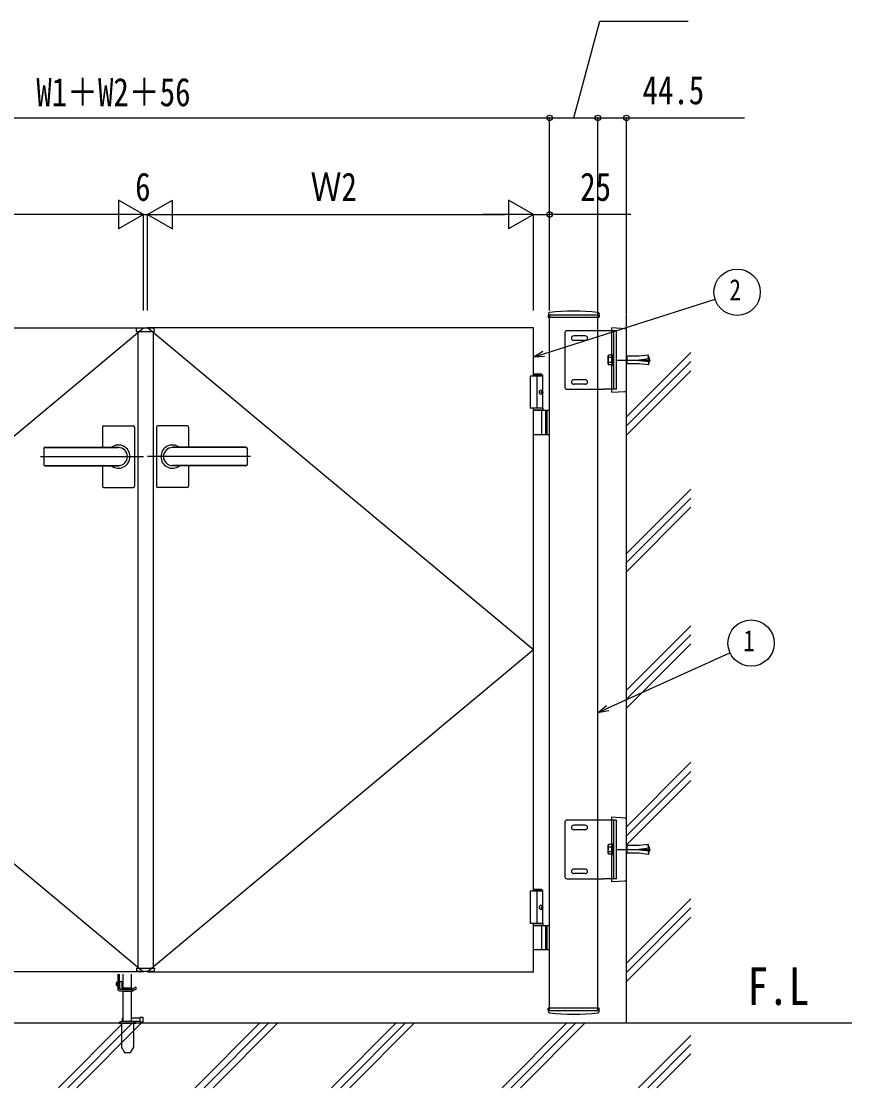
# Model space of a CAD drawing. Units: millimetres, scale not verified. Extents: x -4205 to 4205, y -2970 to 2970.
# Drawn here: x 1495 to 2786, y -131 to 1525 of the extents above; entities that cross this region are included whole.
import ezdxf
from ezdxf.enums import TextEntityAlignment as Align

# ---------------------------------------------------------------- set-up
doc = ezdxf.new("R2010")
doc.units = ezdxf.units.MM
doc.header["$LTSCALE"] = 20
for name, color, linetype in [('0-2_USER1', 3, 'Continuous'), ('0-4_YKK_A1', 4, 'Continuous'), ('0-5_YKK_D', 6, 'Continuous')]:
    doc.layers.add(name, color=color, linetype=linetype)
doc.styles.add('ＭＳ ゴシック', font='')
doc.styles.get('ＭＳ ゴシック').set_extended_font_data('MS Gothic')

msp = doc.modelspace()

# ---------------------------------------------------------------- linework, layer by layer
at = {"layer": '0-4_YKK_A1'}
for p, q in [((2314.18, 1070.9), (2313.92, 1066.03)), ((2314.42, 1065.5), (2392.62, 1065.5)), ((2316.02, 1069), (2316.02, 1065.5)), ((2316.02, -11), (2316.02, 1065.5)), ((2391.02, -11), (2391.02, 1065.5)), ((2392.86, 1070.9), (2393.12, 1066.03)), ((2435.5, -31), (2435.5, 1069)), ((1085.02, 549), (1685.02, 1049)), ((1674.12, 1043.5), (1674.33, 1047.55)), ((1674.12, 1043.5), (1701.92, 1043.5)), ((1700.71, 1048.5), (1675.33, 1048.5)), ((1676.02, 1043.5), (1676.02, 54.5)), ((2291.02, 549), (1691.02, 1049)), ((1700.02, 1043.5), (1700.02, 54.5)), ((1701.92, 1043.5), (1701.71, 1047.55)), ((2291.02, 974), (2291.02, 1049)), ((2400, 1044.5), (2343, 1044.5)), ((2420, 1044.5), (2400, 1044.5)), ((2412.5, 1048.38), (2412.5, 1046.88)), ((2412.5, 1046.88), (2412.5, 951.12)), ((2433.62, 1047.61), (2413.03, 1048.87)), ((2416, 953.5), (2416, 1044.5)), ((2420, 953.5), (2420, 1044.5)), ((2435.5, 952.38), (2435.5, 1045.62)), ((2340, 1041.5), (2340, 956.5)), ((2371.5, 1036.5), (2353.5, 1036.5)), ((2371.5, 1029.5), (2353.5, 1029.5)), ((2435.5, 910.71), (2535.5, 1010.71)), ((2406.9, 1005.5), (2407.48, 1006.51)), ((2406.9, 992.5), (2406.9, 1005.5)), ((2412.4, 1006.51), (2407.48, 1006.51)), ((2412.4, 1002.75), (2407.48, 1002.75)), ((2412.4, 995.25), (2407.48, 995.25)), ((2414.4, 1006.25), (2412.4, 1006.25)), ((2420.4, 999), (2472.81, 999)), ((2435.5, 1004.5), (2436, 1005)), ((2435.5, 993.5), (2435.5, 1004.5)), ((2435.5, 896.57), (2535.5, 996.57)), ((2436, 1005), (2436, 993)), ((2455.5, 999.5), (2470.39, 1001.31)), ((2455.5, 998.5), (2455.5, 999.5)), ((2455.5, 998.5), (2470.39, 996.69)), ((2469.79, 1006.25), (2469.23, 1006.69)), ((2469.89, 1001.25), (2469.23, 1006.69)), ((2469.89, 996.75), (2469.23, 991.31)), ((2470.39, 1001.31), (2469.79, 1006.25)), ((2470.39, 996.69), (2469.79, 991.75)), ((2470.5, 1003.5), (2470.13, 1003.46)), ((2470.5, 994.5), (2470.13, 994.54)), ((2470.5, 1003.5), (2471, 1003)), ((2470.5, 1003.5), (2470.5, 994.5)), ((2471, 995), (2470.5, 994.5)), ((2471, 1003), (2471, 995)), ((2406.9, 992.5), (2407.48, 991.49)), ((2412.4, 991.75), (2414.4, 991.75)), ((2435.5, 993.5), (2436, 993)), ((2435.5, 882.42), (2535.5, 982.42)), ((2455.17, 993), (2436, 993)), ((2469.23, 991.29), (2455.17, 993)), ((2469.79, 991.75), (2469.23, 991.31)), ((2303.52, 977), (2291.02, 977)), ((2305.52, 975), (2291.02, 975)), ((2296.02, 974), (2296.02, 924)), ((2303.52, 977), (2305.52, 975)), ((2305.52, 924), (2305.52, 975)), ((2371.5, 968.5), (2353.5, 968.5)), ((2371.5, 961.5), (2353.5, 961.5)), ((2303.21, 949.42), (2303.8, 949.42)), ((2303.21, 948.58), (2303.8, 948.58)), ((2304.22, 951.1), (2304.82, 951.1)), ((2304.22, 946.9), (2304.82, 946.9)), ((2343, 953.5), (2400, 953.5)), ((2420, 953.5), (2400, 953.5)), ((2412.5, 951.12), (2412.5, 949.62)), ((2413.03, 949.13), (2433.62, 950.39)), ((2305.52, 924), (2286.02, 924)), ((2291.02, 174), (2291.02, 924)), ((2305.52, 924), (2291.02, 924)), ((2305.52, 921), (2291.02, 921)), ((2291.02, 921), (2316.02, 921)), ((2303.83, 884.5), (2303.83, 919.5)), ((2305.52, 924), (2305.52, 921)), ((2309.52, 921), (2309.52, 883)), ((2312.02, 921), (2312.02, 883)), ((1621.02, 895), (1621.02, 863.5)), ((1623.02, 897), (1669.02, 897)), ((1671.02, 895), (1671.02, 849)), ((1705.02, 895), (1705.02, 849)), ((1753.02, 897), (1707.02, 897)), ((1755.02, 895), (1755.02, 863.5)), ((2316.02, 883), (2291.02, 883)), ((1530.02, 861.5), (1530.02, 836.5)), ((1532.02, 863.5), (1646.02, 863.5)), ((1532.02, 863), (1646.02, 863)), ((1844.02, 863.5), (1730.02, 863.5)), ((1844.02, 863), (1730.02, 863)), ((1846.02, 861.5), (1846.02, 836.5)), ((1524.76, 849), (1685.02, 849)), ((1671.02, 849), (1671.02, 803)), ((1851.28, 849), (1691.02, 849)), ((1705.02, 849), (1705.02, 803)), ((1532.02, 835), (1646.02, 835)), ((1532.02, 834.5), (1646.02, 834.5)), ((1621.02, 834.5), (1621.02, 803)), ((1844.02, 835), (1730.02, 835)), ((1844.02, 834.5), (1730.02, 834.5)), ((1755.02, 834.5), (1755.02, 803)), ((1623.02, 801), (1669.02, 801)), ((1753.02, 801), (1707.02, 801)), ((2435.5, 698.58), (2535.5, 798.58)), ((2435.5, 684.43), (2535.5, 784.43)), ((2435.5, 670.29), (2535.5, 770.29)), ((2435.5, 486.44), (2535.5, 586.44)), ((2435.5, 472.3), (2535.5, 572.3)), ((1085.02, 549), (1685.02, 49)), ((2291.02, 549), (1691.02, 49)), ((2435.5, 458.16), (2535.5, 558.16)), ((2435.5, 274.31), (2535.5, 374.31)), ((2435.5, 260.17), (2535.5, 360.17)), ((2435.5, 246.03), (2535.5, 346.03)), ((2400, 284.5), (2343, 284.5)), ((2420, 284.5), (2400, 284.5)), ((2412.5, 288.38), (2412.5, 286.88)), ((2412.5, 286.88), (2412.5, 191.12)), ((2433.62, 287.61), (2413.03, 288.87)), ((2416, 193.5), (2416, 284.5)), ((2420, 193.5), (2420, 284.5)), ((2435.5, 192.38), (2435.5, 285.62)), ((2340, 281.5), (2340, 196.5)), ((2371.5, 276.5), (2353.5, 276.5)), ((2371.5, 269.5), (2353.5, 269.5)), ((2406.9, 245.5), (2407.48, 246.51)), ((2406.9, 232.5), (2406.9, 245.5)), ((2406.9, 232.5), (2407.48, 231.49)), ((2412.4, 246.51), (2407.48, 246.51)), ((2412.4, 242.75), (2407.48, 242.75)), ((2412.4, 235.25), (2407.48, 235.25)), ((2414.4, 246.25), (2412.4, 246.25)), ((2420.4, 239), (2472.81, 239)), ((2435.5, 244.5), (2436, 245)), ((2435.5, 233.5), (2435.5, 244.5)), ((2435.5, 233.5), (2436, 233)), ((2436, 245), (2436, 233)), ((2455.17, 233), (2436, 233)), ((2469.23, 231.29), (2455.17, 233)), ((2455.5, 239.5), (2470.39, 241.31)), ((2455.5, 238.5), (2455.5, 239.5)), ((2455.5, 238.5), (2470.39, 236.69)), ((2469.79, 246.25), (2469.23, 246.69)), ((2469.89, 241.25), (2469.23, 246.69)), ((2469.89, 236.75), (2469.23, 231.31)), ((2470.39, 241.31), (2469.79, 246.25)), ((2470.39, 236.69), (2469.79, 231.75)), ((2470.5, 243.5), (2470.13, 243.46)), ((2470.5, 234.5), (2470.13, 234.54)), ((2470.5, 243.5), (2471, 243)), ((2470.5, 243.5), (2470.5, 234.5)), ((2471, 235), (2470.5, 234.5)), ((2471, 243), (2471, 235)), ((2412.4, 231.75), (2414.4, 231.75)), ((2469.79, 231.75), (2469.23, 231.31)), ((2371.5, 208.5), (2353.5, 208.5)), ((2371.5, 201.5), (2353.5, 201.5)), ((2343, 193.5), (2400, 193.5)), ((2420, 193.5), (2400, 193.5)), ((2412.5, 191.12), (2412.5, 189.62)), ((2413.03, 189.13), (2433.62, 190.39)), ((2303.52, 177), (2291.02, 177)), ((2305.52, 175), (2291.02, 175)), ((2296.02, 174), (2296.02, 124)), ((2303.52, 177), (2305.52, 175)), ((2305.52, 124), (2305.52, 175)), ((2303.21, 149.42), (2303.8, 149.42)), ((2304.22, 151.1), (2304.82, 151.1)), ((2435.5, 62.18), (2535.5, 162.18)), ((2303.21, 148.58), (2303.8, 148.58)), ((2304.22, 146.9), (2304.82, 146.9)), ((2435.5, 48.04), (2535.5, 148.04)), ((2435.5, 33.9), (2535.5, 133.9)), ((2305.52, 124), (2286.02, 124)), ((2291.02, 49), (2291.02, 124)), ((2305.52, 124), (2291.02, 124)), ((2305.52, 121), (2291.02, 121)), ((2291.02, 121), (2316.02, 121)), ((2303.83, 84.5), (2303.83, 119.5)), ((2305.52, 124), (2305.52, 121)), ((2309.52, 121), (2309.52, 83)), ((2312.02, 121), (2312.02, 83)), ((2316.02, 83), (2291.02, 83)), ((1674.12, 54.5), (1701.92, 54.5)), ((1674.12, 54.5), (1674.33, 50.45)), ((1701.92, 54.5), (1701.71, 50.45)), ((1645.02, 33.5), (1644.5, 33.36)), ((1645.02, 45.5), (1645.02, 22)), ((1647.52, 22), (1647.52, 45.5)), ((1647.52, 34), (1651.02, 34)), ((1647.52, 33.5), (1647.52, 34)), ((1651.52, 33.5), (1651.52, 25)), ((1653.52, 24), (1653.52, 45.5)), ((1666.52, 24), (1666.52, 45.5)), ((1700.71, 49.5), (1675.33, 49.5)), ((1645.02, 26.5), (1644.5, 26.64)), ((1667.35, 22), (1647.52, 22)), ((1647.52, 19.5), (1668.02, 19.5)), ((1653.52, -28), (1653.52, 18.5)), ((1666.52, -28), (1666.52, 18.5)), ((1666.89, 18.5), (1666.89, 19.5)), ((1672.83, 25.17), (1667.35, 22)), ((1667.77, 19.5), (1667.77, 22.24)), ((1668.02, 19.5), (1674.08, 23)), ((1674.08, 23), (1672.83, 25.17)), ((2314.18, -12.9), (2313.92, -8.03)), ((2392.62, -7.5), (2314.42, -7.5)), ((2316.02, -11), (2391.02, -11)), ((2392.86, -12.9), (2393.12, -8.03)), ((2785.53, -31), (785.02, -31)), ((1553, -131), (1653, -31)), ((1567.14, -131), (1667.14, -31)), ((1581.28, -131), (1681.28, -31)), ((1647.02, -30.16), (1647.02, -31)), ((1647.02, -31), (1673.02, -31)), ((1651.02, -28), (1647.68, -29.22)), ((1650.77, -31), (1650.77, -68.03)), ((1669.02, -28), (1651.02, -28)), ((1652.02, -23.5), (1652.02, -27.5)), ((1653.52, -23.5), (1652.02, -23.5)), ((1653.52, -27.5), (1652.02, -27.5)), ((1652.71, -31), (1667.33, -31)), ((1679.52, -23), (1666.52, -23)), ((1679.52, -28), (1666.52, -28)), ((1669.02, -28), (1672.36, -29.22)), ((1669.27, -31), (1669.27, -68.03)), ((1673.02, -30.16), (1673.02, -31)), ((1679.52, -29), (1684.02, -29)), ((1684.02, -22), (1684.02, -29)), ((1684.52, -28.5), (1684.52, -22.5)), ((1765.13, -131), (1865.13, -31)), ((1779.27, -131), (1879.27, -31)), ((1793.42, -131), (1893.42, -31)), ((1977.26, -131), (2077.26, -31)), ((1991.41, -131), (2091.41, -31)), ((2005.55, -131), (2105.55, -31)), ((2242.32, -131), (2342.32, -31)), ((2256.46, -131), (2356.46, -31)), ((2270.6, -131), (2370.6, -31)), ((2454.45, -131), (2535.5, -49.95)), ((2468.59, -131), (2535.5, -64.09)), ((1650.77, -68.03), (1655.66, -76.5)), ((1663.51, -77), (1656.53, -77)), ((1669.27, -68.03), (1664.38, -76.5)), ((2482.74, -131), (2535.5, -78.24))]:
    msp.add_line(p, q, dxfattribs=at)
for points in [[(2316.02, 1069), (2391.02, 1069), (2391.02, 1065.5)], [(1085.02, 1049), (1685.02, 1049), (1685.02, 1048.5)], [(2291.02, 1049), (1691.02, 1049), (1691.02, 1048.5)], [(2412.4, 1006.51), (2412.4, 991.49), (2407.48, 991.49)], [(2469.23, 1006.71), (2455.17, 1005), (2436, 1005)], [(2305.52, 974), (2286.02, 974), (2286.02, 924)], [(2303.8, 949.42), (2303.91, 949.44), (2304.02, 949.48), (2304.12, 949.56), (2304.21, 949.67), (2304.28, 949.79), (2304.32, 949.94), (2304.34, 950.1), (2304.34, 950.26)], [(2304.34, 947.74), (2304.34, 947.9), (2304.32, 948.06), (2304.28, 948.21), (2304.21, 948.33), (2304.12, 948.44), (2304.02, 948.52), (2303.91, 948.56), (2303.8, 948.58)], [(2304.93, 950.26), (2304.96, 950.1), (2305, 949.94), (2305.07, 949.79), (2305.15, 949.67), (2305.25, 949.56), (2305.31, 949.51)], [(2305.31, 948.49), (2305.25, 948.44), (2305.15, 948.33), (2305.07, 948.21), (2305, 948.06), (2304.96, 947.9), (2304.93, 947.74)], [(2412.4, 246.51), (2412.4, 231.49), (2407.48, 231.49)], [(2469.23, 246.71), (2455.17, 245), (2436, 245)], [(2305.52, 174), (2286.02, 174), (2286.02, 124)], [(2303.8, 149.42), (2303.91, 149.44), (2304.02, 149.48), (2304.12, 149.56), (2304.21, 149.67), (2304.28, 149.79), (2304.32, 149.94), (2304.34, 150.1), (2304.34, 150.26)], [(2304.93, 150.26), (2304.96, 150.1), (2305, 149.94), (2305.07, 149.79), (2305.15, 149.67), (2305.25, 149.56), (2305.31, 149.51)], [(2304.34, 147.74), (2304.34, 147.9), (2304.32, 148.06), (2304.28, 148.21), (2304.21, 148.33), (2304.12, 148.44), (2304.02, 148.52), (2303.91, 148.56), (2303.8, 148.58)], [(2305.31, 148.49), (2305.25, 148.44), (2305.15, 148.33), (2305.07, 148.21), (2305, 148.06), (2304.96, 147.9), (2304.93, 147.74)], [(1685.02, 49.5), (1685.02, 49), (1085.02, 49)], [(1647.52, 33.5), (1647.52, 24), (1649.52, 22), (1667.02, 22), (1667.02, 23.5)], [(1691.02, 49.5), (1691.02, 49), (2291.02, 49)], [(1642.93, 32), (1644.67, 31.15), (1645.28, 30)], [(1642.93, 28), (1644.67, 28.85), (1645.28, 30)], [(1651.52, 25), (1652.52, 24), (1666.52, 24)], [(1666.89, 18.5), (1652.28, 18.5), (1652.28, 19.5)], [(1684.02, -22), (1679.52, -22), (1679.52, -29)]]:
    msp.add_lwpolyline(points, dxfattribs=at)
for points in [[(2416, 990.5), (2416, 1007.5), (2414.4, 1007.5), (2414.4, 990.5)], [(2416, 230.5), (2416, 247.5), (2414.4, 247.5), (2414.4, 230.5)]]:
    msp.add_lwpolyline(points, close=True, dxfattribs=at)
for centre, radius, start, end in [((2314.42, 1066), 0.5, 177, 270), ((2316.17, 1070.8), 2, 96.74435, 177), ((2353.52, 755), 320, 83.25565, 96.74435), ((2390.87, 1070.8), 2, 3, 83.25565), ((2392.62, 1066), 0.5, 270, 3), ((1675.33, 1047.5), 1, 90, 177), ((1700.71, 1047.5), 1, 3, 90), ((2343, 1041.5), 3, 90, 180), ((2413, 1048.38), 0.5, 86.5, 180), ((2433.5, 1045.62), 2, 0, 86.5), ((2353.5, 1033), 3.5, 90, 270), ((2371.5, 1033), 3.5, 270, 90), ((2410.22, 1004.63), 3.32, 145.61575, 214.38425), ((2419.32, 999), 12.42, 162.41205, 197.58795), ((2410.22, 993.37), 3.32, 145.61575, 214.38425), ((2353.5, 965), 3.5, 90, 270), ((2371.5, 965), 3.5, 270, 90), ((2343, 956.5), 3, 180, 270), ((2413, 949.62), 0.5, 180, 273.5), ((2433.5, 952.38), 2, 273.5, 0), ((2302.33, 919.5), 1.5, 0, 90), ((1623.02, 895), 2, 90, 180), ((1669.02, 895), 2, 0, 90), ((1707.02, 895), 2, 90, 180), ((1753.02, 895), 2, 0, 90), ((2302.33, 884.5), 1.5, 270, 0), ((1532.02, 861.5), 2, 90, 180), ((1532.02, 861), 2, 90, 180), ((1646.02, 849), 18, 359.99634, 126.33606), ((1646.02, 849), 14, 270, 90), ((1730.02, 849), 18, 53.66394, 180.00366), ((1730.02, 849), 14, 90, 270), ((1844.02, 861.5), 2, 0, 90), ((1844.02, 861), 2, 0, 90), ((1646.02, 849), 18, 233.66394, 359.99634), ((1730.02, 849), 18, 180.00366, 306.33606), ((1532.02, 837), 2, 180, 270), ((1532.02, 836.5), 2, 180, 270), ((1844.02, 837), 2, 270, 0), ((1844.02, 836.5), 2, 270, 0), ((1623.02, 803), 2, 180, 270), ((1669.02, 803), 2, 270, 0), ((1707.02, 803), 2, 180, 270), ((1753.02, 803), 2, 270, 0), ((2343, 281.5), 3, 90, 180), ((2413, 288.38), 0.5, 86.5, 180), ((2433.5, 285.62), 2, 0, 86.5), ((2353.5, 273), 3.5, 90, 270), ((2371.5, 273), 3.5, 270, 90), ((2410.22, 244.63), 3.32, 145.61575, 214.38425), ((2419.32, 239), 12.42, 162.41205, 197.58795), ((2410.22, 233.37), 3.32, 145.61575, 214.38425), ((2353.5, 205), 3.5, 90, 270), ((2371.5, 205), 3.5, 270, 90), ((2343, 196.5), 3, 180, 270), ((2413, 189.62), 0.5, 180, 273.5), ((2433.5, 192.38), 2, 273.5, 0), ((2302.33, 119.5), 1.5, 0, 90), ((2302.33, 84.5), 1.5, 270, 0), ((1675.33, 50.5), 1, 183, 270), ((1700.71, 50.5), 1, 270, 357), ((1645.1, 31.14), 2.3, 105, 143.11591), ((1651.02, 33.5), 0.5, 0, 90), ((1646.62, 30), 4.2, 143.11591, 216.88409), ((1645.1, 28.86), 2.3, 216.88409, 255), ((1647.52, 22), 2.5, 180, 270), ((1666.52, 23.5), 0.5, 0, 90), ((2314.42, -8), 0.5, 90, 183), ((2316.17, -12.8), 2, 183, 263.25565), ((2353.52, 303), 320, 263.25565, 276.74435), ((2390.87, -12.8), 2, 276.74435, 357), ((2392.62, -8), 0.5, 357, 90), ((1648.02, -30.16), 1, 110, 180), ((1672.02, -30.16), 1, 0, 70), ((1684.02, -22.5), 0.5, 0, 90), ((1684.02, -28.5), 0.5, 270, 0), ((1656.53, -76), 1, 210, 270), ((1663.51, -76), 1, 270, 330)]:
    msp.add_arc(centre, radius, start, end, dxfattribs=at)
for centre in [(2302.86, 949), (2302.86, 149)]:
    msp.add_ellipse(centre, major_axis=(0, -3.5), ratio=0.707107, dxfattribs=at)
for centre, start_param, end_param in [((2296.85, 949), 4.6657054, 4.7590726), ((2298.04, 949), 4.8528504, 4.9478932), ((2298.04, 949), 4.4768847, 4.5719276), ((2298.63, 949), 4.8528504, 4.9478932), ((2298.63, 949), 4.4768847, 4.5719276), ((2296.85, 149), 4.6657054, 4.7590726), ((2298.04, 149), 4.8528504, 4.9478932), ((2298.63, 149), 4.8528504, 4.9478932), ((2298.04, 149), 4.4768847, 4.5719276), ((2298.63, 149), 4.4768847, 4.5719276)]:
    msp.add_ellipse(centre, major_axis=(0, 9), ratio=0.707107, start_param=start_param, end_param=end_param, dxfattribs=at)
at = {"layer": '0-5_YKK_D'}
for p, q in [((1060.02, 1375), (2316.02, 1375)), ((2316.02, 1076.12), (2316.02, 1376)), ((2316.02, 1076.12), (2316.02, 1376)), ((2316.02, 1375), (2391.02, 1375)), ((2391.02, 1070), (2391.02, 1376)), ((2391.02, 1076.12), (2391.02, 1376)), ((2435.52, 1070), (2435.52, 1376)), ((1685.02, 1225), (1646.05, 1247.5)), ((1646.05, 1247.5), (1646.05, 1202.5)), ((1691.02, 1225), (1729.99, 1247.5)), ((1729.99, 1202.5), (1729.99, 1247.5)), ((2291.02, 1225), (2252.05, 1247.5)), ((2252.05, 1247.5), (2252.05, 1202.5)), ((1685.02, 1076.12), (1685.02, 1226)), ((1685.02, 1076.12), (1685.02, 1226)), ((1691.02, 1076.12), (1691.02, 1226)), ((1691.02, 1076.12), (1691.02, 1226)), ((2291.02, 1076.12), (2291.02, 1226)), ((2291.02, 1076.12), (2291.02, 1226)), ((2316.02, 1076.12), (2316.02, 1226)), ((1640.02, 1225), (1130.02, 1225)), ((1685.02, 1225), (1607.08, 1225)), ((1685.02, 1225), (1646.05, 1202.5)), ((1685.02, 1225), (1668.02, 1225)), ((1685.02, 1225), (1691.02, 1225)), ((1691.02, 1225), (1708.02, 1225)), ((1691.02, 1225), (1729.99, 1202.5)), ((1691.02, 1225), (1768.96, 1225)), ((1736.02, 1225), (2246.02, 1225)), ((2291.02, 1225), (2213.08, 1225)), ((2291.02, 1225), (2252.05, 1202.5)), ((2291.02, 1225), (2316.02, 1225)), ((2442.07, 1225), (2316.02, 1225))]:
    msp.add_line(p, q, dxfattribs=at)
for points in [[(2353.52, 1375), (2393.9, 1525), (2531.5, 1525)], [(2391.02, 1375), (2435.52, 1375), (2618.92, 1375)], [(2290.79, 1003.45), (2306.99, 1008.6), (2573.21, 1093.34)], [(2308.37, 1004.26), (2290.79, 1003.45), (2305.61, 1012.94)], [(2390.79, 451.26), (2406.27, 458.28), (2596.32, 544.52)], [(2408.15, 454.14), (2390.79, 451.26), (2404.39, 462.43)]]:
    msp.add_lwpolyline(points, dxfattribs=at)
for centre, radius in [((2316.02, 1375), 4.25), ((2316.02, 1375), 4.25), ((2391.02, 1375), 4.25), ((2435.52, 1375), 4.25), ((2316.02, 1225), 4.25), ((2607.51, 1104.26), 36), ((2629.1, 559.4), 36)]:
    msp.add_circle(centre, radius, dxfattribs=at)

# ---------------------------------------------------------------- texts
at = {"layer": '0-2_USER1', "style": 'ＭＳ ゴシック', "width": 0.8}
msp.add_text('F.L', height=58.65, dxfattribs=at).set_placement((2623.73, -20.19), align=Align.BOTTOM_LEFT)
at = {"layer": '0-5_YKK_D', "style": 'ＭＳ ゴシック', "width": 0.8}
for s, height, p in [('W1＋W2＋56', 43.99, (1518.42, 1380)), ('44.5', 43.99, (2460.52, 1383)), ('6', 43.99, (1672.02, 1233)), ('Ｗ2', 43.99, (1944.62, 1233)), ('25', 43.99, (2363.67, 1233)), ('2', 32.99, (2595.51, 1081.76)), ('1', 32.99, (2617.1, 536.9))]:
    msp.add_text(s, height=height, dxfattribs=at).set_placement(p, align=Align.BOTTOM_LEFT)

doc.saveas('drawing.dxf')
